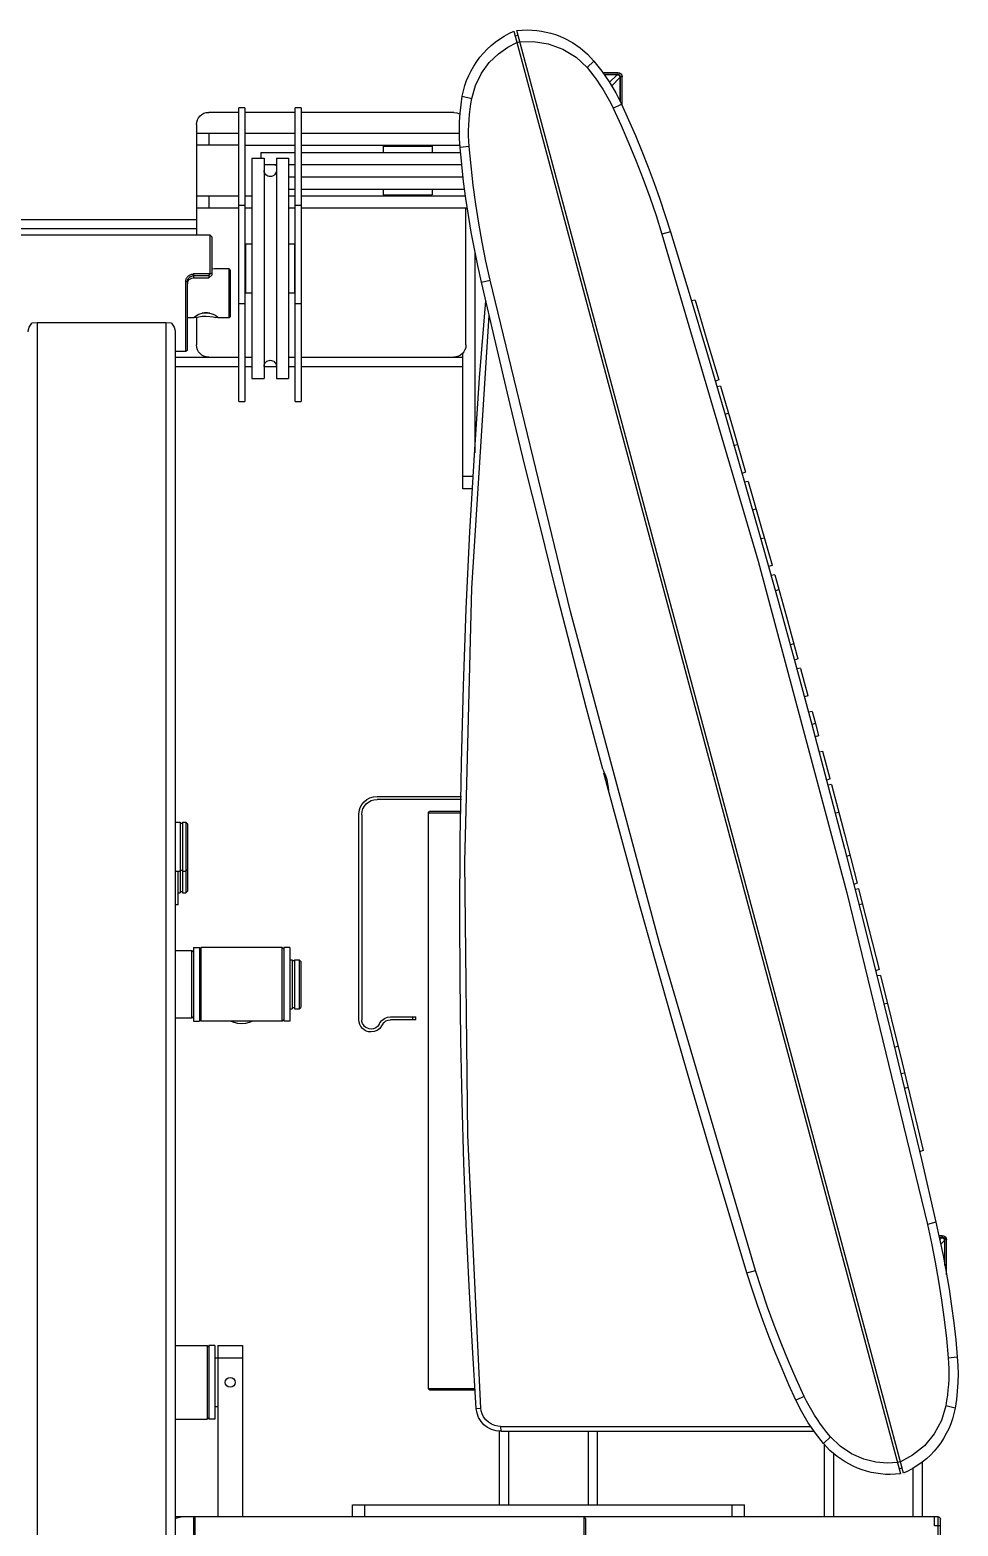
# Model space of a CAD drawing. Header units: millimetres. Extents: x 24547 to 62889, y 34568 to 56011.
# Drawn here: x 45232 to 45717, y 45237 to 46021 of the extents above; entities that cross this region are included whole.
import ezdxf

# ---------------------------------------------------------------- set-up
doc = ezdxf.new("R2010")
doc.units = ezdxf.units.MM
doc.linetypes.add('PEN_TYPE_1', pattern=[0])

# ---------------------------------------------------------------- blocks, each defined once
blk = doc.blocks.new('A$C3F1E5CCC')
at = {"color": 7, "linetype": 'PEN_TYPE_1'}
for points in [[(846.07, 1237.32), (846.66, 1240.13), (847.42, 1242.89), (848.34, 1245.57), (849.42, 1248.18), (850.66, 1250.71), (852.05, 1253.16), (853.59, 1255.5), (855.26, 1257.75), (857.07, 1259.89), (859.01, 1261.92), (861.08, 1263.83), (863.26, 1265.61), (865.56, 1267.25), (867.97, 1268.76), (870.48, 1270.13), (873.09, 1271.34)], [(873.09, 1271.34), (1075.47, 516.09)], [(875.27, 1269.14), (873.74, 1268.86)], [(874.59, 1271.74), (877.31, 1271.99), (880.05, 1272.07), (882.57, 1272), (885.07, 1271.79), (887.54, 1271.45), (889.98, 1270.98), (892.38, 1270.37), (894.75, 1269.64), (897.06, 1268.78), (899.33, 1267.8), (903.68, 1265.47), (907.77, 1262.68), (911.55, 1259.44), (914.98, 1255.78)], [(1076.25, 519.09), (874.59, 1271.74)], [(850.99, 1236.13), (852.91, 1242.98), (856.1, 1249.43), (860.2, 1255.01), (864.93, 1259.57), (869.88, 1263.03), (874.65, 1265.48)], [(876.18, 1265.75), (874.68, 1265.36)], [(876.15, 1265.88), (883.31, 1266.09), (891.06, 1264.87), (898.71, 1262.06), (905.58, 1257.79), (911.34, 1252.31)], [(914.98, 1255.78), (911.34, 1252.31)], [(914.98, 1255.78), (919.13, 1250.5), (922.92, 1244.96), (926.34, 1239.19), (929.37, 1233.2)], [(911.34, 1252.31), (913.13, 1250.14), (914.85, 1247.93), (916.51, 1245.68), (918.11, 1243.37), (919.62, 1241.03), (921.07, 1238.62), (922.45, 1236.18), (923.77, 1233.7), (925.01, 1231.17)], [(919.67, 1249.74), (927.39, 1249.74)], [(920.32, 1248.84), (927.39, 1248.84)], [(927.03, 1248.58), (920.48, 1248.58)], [(923.09, 1244.66), (927.03, 1248.58)], [(924.26, 1242.8), (928.53, 1247.08)], [(927.03, 1248.58), (927.52, 1248.52), (927.92, 1248.3), (928.25, 1248), (928.46, 1247.57), (928.53, 1247.08)], [(927.39, 1249.74), (927.39, 1248.84)], [(927.39, 1249.74), (928.28, 1249.56), (929.02, 1249.07), (929.51, 1248.34), (929.7, 1247.44)], [(927.39, 1248.84), (927.93, 1248.73), (928.38, 1248.43), (928.68, 1247.98), (928.79, 1247.44)], [(928.53, 1247.08), (928.53, 1234.94)], [(929.7, 1247.44), (928.79, 1247.44)], [(928.79, 1234.4), (928.79, 1247.44)], [(929.7, 1232.52), (929.7, 1247.44)], [(732.24, 1231.36), (729.14, 1231.36)], [(729.14, 1077.55), (729.14, 1231.36)], [(732.24, 1231.36), (732.24, 1077.55)], [(761.7, 1231.36), (758.64, 1231.36)], [(758.64, 1077.55), (758.64, 1231.36)], [(761.7, 1231.36), (761.7, 1077.55)], [(844.9, 1210.58), (844.61, 1215.03), (844.51, 1219.51), (844.61, 1223.98), (844.9, 1228.44), (845.39, 1232.89), (846.07, 1237.32)], [(846.07, 1237.32), (850.99, 1236.13)], [(849.68, 1210.98), (849.5, 1213.8), (849.39, 1216.62), (849.37, 1219.42), (849.42, 1222.22), (849.59, 1225.02), (849.81, 1227.81), (850.11, 1230.58), (850.5, 1233.36), (850.99, 1236.13)], [(925.01, 1231.17), (929.37, 1233.2)], [(925.01, 1231.17), (929.24, 1221.97), (933.26, 1212.69), (937.1, 1203.33), (940.73, 1193.93), (944.2, 1184.42), (947.45, 1174.85), (950.53, 1165.22)], [(929.37, 1233.2), (933.08, 1225.06), (936.65, 1216.85), (940.08, 1208.59), (943.35, 1200.26), (946.49, 1191.88), (949.47, 1183.45), (952.31, 1174.96), (955.01, 1166.42)], [(706.96, 1222.51), (707.09, 1223.8), (707.46, 1225), (708.06, 1226.09), (708.84, 1227.04), (709.79, 1227.82), (710.87, 1228.41), (712.07, 1228.79), (713.36, 1228.92)], [(706.96, 1222.51), (706.96, 1164.57)], [(729.14, 1228.92), (713.36, 1228.92)], [(758.64, 1228.92), (732.24, 1228.92)], [(841.55, 1228.92), (761.7, 1228.92)], [(841.55, 1228.92), (843.28, 1228.68), (844.88, 1227.98)], [(844.9, 1227.98), (844.88, 1227.98)], [(706.98, 1218.08), (729.14, 1218.08)], [(713.39, 1218.08), (713.39, 1211.67)], [(732.24, 1218.08), (758.64, 1218.08)], [(761.7, 1218.08), (844.54, 1218.08)], [(729.14, 1211.67), (706.98, 1211.67)], [(732.24, 1211.67), (758.64, 1211.67)], [(740.62, 1207.96), (758.64, 1207.96)], [(740.62, 1207.96), (740.62, 1204.88)], [(761.7, 1211.67), (844.83, 1211.67)], [(761.7, 1207.96), (845.16, 1207.96)], [(804.7, 1211.29), (830.35, 1211.29)], [(804.7, 1211.29), (804.7, 1207.96)], [(830.35, 1211.29), (830.35, 1207.96)], [(849.68, 1210.98), (844.9, 1210.58)], [(844.9, 1210.58), (844.9, 1210.56)], [(856.1, 1139.92), (854.16, 1148.66), (852.37, 1157.43), (850.74, 1166.22), (849.26, 1175.05), (847.94, 1183.89), (846.77, 1192.76), (845.76, 1201.65), (844.9, 1210.56)], [(860.59, 1141.11), (858.41, 1150.99), (856.45, 1160.92), (854.7, 1170.86), (853.13, 1180.84), (851.8, 1190.87), (850.63, 1200.91), (849.68, 1210.98)], [(735.95, 1204.88), (742.36, 1204.88)], [(735.95, 1204.88), (735.95, 1089.52)], [(742.36, 1204.88), (742.36, 1089.52)], [(742.36, 1201.54), (748.76, 1201.54)], [(747.01, 1201.54), (747.93, 1201.42), (748.76, 1201.04)], [(748.76, 1204.88), (755.17, 1204.88)], [(748.76, 1204.88), (748.76, 1089.52)], [(755.17, 1204.88), (755.17, 1089.52)], [(755.17, 1201.54), (758.64, 1201.54)], [(761.7, 1201.54), (845.78, 1201.54)], [(748.76, 1198.47), (748.69, 1197.82), (748.5, 1197.22), (748.21, 1196.67), (747.82, 1196.2), (747.34, 1195.81), (746.8, 1195.51), (746.2, 1195.33), (745.55, 1195.26), (744.91, 1195.33), (744.31, 1195.51), (743.77, 1195.81), (743.3, 1196.2), (742.91, 1196.67), (742.61, 1197.22), (742.42, 1197.82), (742.36, 1198.47)], [(755.17, 1195.13), (758.64, 1195.13)], [(761.7, 1195.13), (846.51, 1195.13)], [(706.98, 1185.27), (729.14, 1185.27)], [(713.39, 1185.27), (713.39, 1178.86)], [(732.24, 1185.27), (735.95, 1185.27)], [(755.17, 1188.74), (758.64, 1188.74)], [(755.17, 1185.27), (758.64, 1185.27)], [(761.7, 1188.74), (847.31, 1188.74)], [(761.7, 1185.27), (847.76, 1185.27)], [(804.7, 1188.74), (804.7, 1185.66)], [(804.7, 1185.66), (830.35, 1185.66)], [(830.35, 1188.74), (830.35, 1185.66)], [(706.98, 1178.86), (729.14, 1178.86)], [(732.24, 1180.09), (729.14, 1180.09)], [(732.24, 1178.86), (735.95, 1178.86)], [(755.17, 1178.86), (758.64, 1178.86)], [(761.7, 1180.09), (758.64, 1180.09)], [(761.7, 1178.86), (848.67, 1178.86)], [(847.96, 1107.14), (847.96, 1178.86)], [(321.65, 1172.83), (706.96, 1172.83)], [(321.65, 1168.03), (706.96, 1168.03)], [(714.19, 1164.57), (557.15, 1164.57)], [(714.98, 1163.77), (714.19, 1164.57)], [(714.19, 1144.29), (714.19, 1164.57)], [(714.98, 1163.77), (714.98, 1143.73)], [(732.61, 1160.02), (735.95, 1160.02)], [(732.61, 1160.02), (732.61, 1134.39)], [(755.17, 1160.02), (758.25, 1160.02)], [(758.25, 1160.02), (758.25, 1134.39)], [(955.01, 1166.42), (950.53, 1165.22)], [(950.53, 1165.22), (1000.84, 993.91), (1047.37, 820.23), (1089.46, 646.71)], [(954.99, 1166.42), (964.73, 1134.31), (974.34, 1102.15), (983.8, 1069.96), (993.12, 1037.72), (1002.3, 1005.45), (1011.33, 973.13), (1020.23, 940.78), (1028.99, 908.38), (1037.6, 875.95), (1046.07, 843.48), (1054.4, 810.98), (1062.59, 778.44), (1070.63, 745.86), (1078.54, 713.25), (1086.3, 680.6), (1093.92, 647.91)], [(852.78, 1050.73), (852.78, 1155.5)], [(701.38, 1140.35), (701.38, 1140.69), (701.41, 1141.03), (701.49, 1141.37), (701.59, 1141.7), (701.72, 1142.01), (701.86, 1142.31), (702.06, 1142.61), (702.26, 1142.87), (702.52, 1143.13), (702.76, 1143.36), (703.04, 1143.57), (703.33, 1143.75), (703.66, 1143.91), (703.98, 1144.04), (704.31, 1144.14), (704.66, 1144.22), (705.02, 1144.25), (705.38, 1144.29)], [(714.17, 1144.29), (705.38, 1144.29)], [(705.38, 1144.29), (705.38, 1142.22)], [(713.39, 1143.28), (714.17, 1144.29)], [(714.98, 1143.73), (713.39, 1142.22)], [(714.98, 1144.79), (714.19, 1144.29)], [(716.38, 1146.92), (714.98, 1146.78)], [(723.98, 1146.92), (716.37, 1146.92)], [(724.75, 1146.16), (723.98, 1146.92)], [(723.98, 1121.3), (723.98, 1146.92)], [(724.75, 1122.09), (724.75, 1146.16)], [(702.16, 1140.18), (701.38, 1140.35)], [(701.38, 1103.68), (701.38, 1140.35)], [(702.16, 1140.18), (702.17, 1140.44), (702.22, 1140.72), (702.27, 1140.98), (702.35, 1141.23), (702.45, 1141.49), (702.58, 1141.71), (702.73, 1141.94)], [(702.16, 1104.47), (702.16, 1140.18)], [(702.27, 1139.92), (702.16, 1139.11)], [(702.58, 1140.67), (702.27, 1139.92)], [(702.58, 1140.67), (703.1, 1141.32), (703.75, 1141.81), (704.53, 1142.11), (705.38, 1142.22)], [(702.73, 1141.94), (702.89, 1142.15), (703.07, 1142.37), (703.28, 1142.54), (703.49, 1142.71), (703.75, 1142.85), (703.98, 1142.98), (704.24, 1143.1), (704.52, 1143.18), (704.79, 1143.24), (705.09, 1143.28), (705.38, 1143.28)], [(713.39, 1143.28), (705.38, 1143.28)], [(705.38, 1142.22), (713.39, 1142.22)], [(713.39, 1143.28), (713.39, 1142.22)], [(856.1, 1139.92), (860.59, 1141.11)], [(919.54, 885.02), (911.14, 916.77), (902.87, 948.55), (894.73, 980.36), (886.73, 1012.21), (878.87, 1044.09), (871.14, 1076), (863.55, 1107.95), (856.1, 1139.92)], [(999.52, 622.61), (949.2, 793.93), (902.66, 967.59), (860.59, 1141.11)], [(729.14, 1128.82), (732.24, 1128.82)], [(732.61, 1134.39), (735.95, 1134.39)], [(755.17, 1134.39), (758.25, 1134.39)], [(758.64, 1128.82), (761.7, 1128.82)], [(853.36, 550.34), (851.35, 582.45), (849.6, 614.58), (848.12, 646.72), (846.91, 678.86), (845.97, 711.02), (845.29, 743.19), (844.89, 775.36), (844.75, 807.53), (844.96, 847.92), (845.6, 888.3), (846.66, 928.67), (848.14, 969.02), (850.05, 1009.36), (852.38, 1049.68), (855.13, 1089.97), (858.31, 1130.24)], [(858.34, 1130.24), (858.31, 1130.24)], [(967.88, 1130.6), (965.96, 1130.26)], [(967.85, 1130.63), (974.1, 1109.72), (980.28, 1088.8)], [(705.51, 1121.3), (702.16, 1121.3)], [(705.51, 1121.43), (705.84, 1121.86)], [(705.77, 1121.3), (705.51, 1121.43)], [(706.75, 1121.47), (705.77, 1121.3)], [(705.84, 1121.86), (707.89, 1123.09)], [(706.75, 1121.47), (708.16, 1121.79), (710, 1122.12), (712.04, 1122.25), (713.97, 1122.1), (715.72, 1121.79), (717.13, 1121.47)], [(706.96, 1121.51), (706.96, 1107.14)], [(707.89, 1123.09), (708.18, 1123.26)], [(708.18, 1123.26), (709.97, 1123.81), (711.86, 1124.02)], [(714.01, 1123.76), (709.84, 1123.78)], [(712.72, 1123.94), (711.11, 1123.94)], [(711.86, 1124.02), (713.83, 1123.83), (715.67, 1123.26)], [(715.67, 1123.26), (717.1, 1122.54), (718.03, 1121.86), (718.3, 1121.47)], [(718.08, 1121.3), (717.13, 1121.47)], [(718.34, 1121.43), (718.08, 1121.3)], [(723.98, 1121.3), (718.34, 1121.3)], [(724.75, 1122.07), (723.98, 1121.3)], [(855.8, 550.47), (848.89, 693.42), (847.31, 836.59), (851.05, 979.72), (860.13, 1122.54)], [(618.86, 1113.95), (619, 1115.25), (619.41, 1116.47), (620, 1117.56), (620.71, 1118.5)], [(623.64, 1118.65), (620.71, 1118.5)], [(690.96, 1118.65), (623.64, 1118.65)], [(623.64, 1118.65), (623.64, 309.11)], [(693.89, 1118.5), (690.96, 1118.65)], [(690.96, 1118.65), (690.96, 309.11)], [(693.89, 1118.5), (694.61, 1117.56), (695.19, 1116.45), (695.61, 1115.23), (695.75, 1113.95)], [(695.75, 1113.95), (695.75, 309.94)], [(713.36, 1100.73), (712.07, 1100.86), (710.87, 1101.24), (709.79, 1101.83), (708.84, 1102.61), (708.06, 1103.56), (707.46, 1104.65), (707.09, 1105.85), (706.96, 1107.14)], [(847.96, 1107.14), (847.83, 1105.85), (847.46, 1104.65), (846.87, 1103.56), (846.08, 1102.61), (845.13, 1101.83), (844.04, 1101.24), (842.84, 1100.86), (841.55, 1100.73)], [(701.38, 1103.68), (695.75, 1103.68)], [(695.75, 1100.73), (729.14, 1100.73)], [(702.16, 1104.47), (701.38, 1103.68)], [(732.24, 1100.73), (735.95, 1100.73)], [(742.36, 1095.93), (742.42, 1096.58), (742.61, 1097.18), (742.91, 1097.72), (743.3, 1098.2), (743.77, 1098.59), (744.31, 1098.88), (744.91, 1099.07), (745.55, 1099.14), (746.2, 1099.07), (746.8, 1098.88), (747.34, 1098.59), (747.82, 1098.2), (748.21, 1097.72), (748.5, 1097.18), (748.69, 1096.58), (748.76, 1095.93)], [(755.17, 1100.73), (758.64, 1100.73)], [(761.7, 1100.73), (846.36, 1100.73)], [(846.36, 1031.83), (846.36, 1102.96)], [(695.75, 1095.93), (729.14, 1095.93)], [(732.24, 1095.93), (735.95, 1095.93)], [(735.95, 1089.52), (742.36, 1089.52)], [(742.36, 1095.93), (748.76, 1095.93)], [(748.76, 1089.52), (755.17, 1089.52)], [(755.17, 1095.93), (758.64, 1095.93)], [(761.7, 1095.93), (846.36, 1095.93)], [(980.28, 1088.8), (978.49, 1088.15)], [(981.23, 1085.61), (979.34, 1085.27)], [(981.23, 1085.58), (987.8, 1063.09), (994.31, 1040.57)], [(729.14, 1077.55), (732.24, 1077.55)], [(758.64, 1077.55), (761.7, 1077.55)], [(985.41, 1071.34), (983.6, 1070.69)], [(990.21, 1054.83), (988.32, 1054.41)], [(851.9, 1038.25), (846.36, 1038.25)], [(994.31, 1040.54), (992.51, 1039.89)], [(995.73, 1035.61), (993.82, 1035.29)], [(994.31, 1040.54), (994.31, 1040.57)], [(995.71, 1035.68), (1001.96, 1013.72), (1008.15, 991.75)], [(851.46, 1031.83), (846.36, 1031.83)], [(999.81, 1021.32), (997.99, 1020.65)], [(1004.14, 1006.02), (1002.24, 1005.68)], [(1008.16, 991.71), (1006.36, 991.05)], [(1008.16, 991.71), (1008.15, 991.75)], [(1009.55, 986.77), (1007.64, 986.44)], [(1009.55, 986.7), (1015.65, 964.78), (1021.66, 942.84)], [(1011.76, 978.86), (1009.87, 978.43)], [(1019.52, 950.7), (1017.69, 950.14)], [(1021.69, 942.79), (1019.87, 942.12)], [(1021.69, 942.79), (1021.66, 942.84)], [(1023.04, 937.84), (1021.14, 937.5)], [(1023.06, 937.79), (1024.98, 930.66), (1026.9, 923.53)], [(1026.93, 923.49), (1025.11, 922.82)], [(1026.93, 923.49), (1026.9, 923.53)], [(1029.16, 915.18), (1027.26, 914.86)], [(1030.87, 908.87), (1029, 908.38)], [(1029.14, 915.23), (1030.85, 908.88), (1032.56, 902.52)], [(1032.55, 902.55), (1030.74, 901.9)], [(1032.55, 902.55), (1032.56, 902.52)], [(1034.74, 894.27), (1032.85, 893.93)], [(1038.55, 879.95), (1036.66, 887.08), (1034.78, 894.22)], [(919.54, 885.02), (920.13, 883.56), (920.97, 881.69), (921.69, 879.62), (922.11, 877.49), (922.31, 875.45), (922.54, 873.88)], [(920.09, 882.94), (920.09, 882.96)], [(995.03, 621.4), (985.15, 653.95), (975.42, 686.54), (965.84, 719.17), (956.4, 751.84), (947.11, 784.56), (937.96, 817.32), (928.95, 850.12), (920.09, 882.96)], [(1038.55, 879.88), (1036.76, 879.23)], [(1038.55, 879.88), (1038.55, 879.95)], [(791.9, 861.18), (792.1, 863.1), (792.65, 864.9), (793.53, 866.52), (794.7, 867.93), (796.11, 869.1), (797.73, 869.98), (799.52, 870.54), (801.44, 870.73)], [(801.44, 870.73), (845.65, 870.73)], [(1039.33, 876.92), (1037.44, 876.61)], [(1039.33, 876.97), (1046.07, 851.18), (1052.73, 825.37)], [(793.43, 861.18), (793.6, 862.8), (794.06, 864.3), (794.8, 865.66), (795.78, 866.84), (796.96, 867.82), (798.32, 868.56), (799.83, 869.03), (801.44, 869.19)], [(845.63, 869.19), (801.44, 869.19)], [(828.15, 861.98), (828.95, 862.78)], [(845.55, 861.98), (828.15, 861.98)], [(828.15, 861.98), (828.15, 560.81)], [(845.55, 862.78), (828.95, 862.78)], [(1043.17, 862.29), (1041.29, 861.93)], [(695.75, 857.26), (698.41, 857.26)], [(698.41, 857.26), (698.41, 820.34)], [(698.41, 856.67), (699.6, 856.67)], [(699.6, 857.26), (701.38, 857.26)], [(699.6, 857.26), (699.6, 820.34)], [(701.38, 857.26), (702.16, 856.46)], [(701.38, 857.26), (701.38, 820.34)], [(702.16, 856.46), (702.16, 821.14)], [(791.9, 753.82), (791.9, 861.18)], [(793.43, 861.18), (793.43, 753.82)], [(1048.98, 839.96), (1047.16, 839.32)], [(695.75, 831.62), (698.41, 831.62)], [(697.36, 813.93), (697.36, 831.62)], [(698.41, 832.21), (699.6, 832.21)], [(699.6, 831.62), (701.38, 831.62)], [(701.38, 831.62), (702.16, 832.42)], [(1052.74, 825.31), (1050.95, 824.61)], [(1052.74, 825.31), (1052.73, 825.37)], [(697.36, 820.34), (698.41, 820.34)], [(698.41, 820.93), (699.6, 820.93)], [(699.6, 820.34), (701.38, 820.34)], [(701.38, 820.34), (702.16, 821.14)], [(1053.51, 822.31), (1051.6, 821.99)], [(1053.49, 822.38), (1058.86, 801.23), (1064.17, 780.08)], [(697.36, 813.93), (695.75, 813.93)], [(1055.54, 814.37), (1053.66, 813.93)], [(705.38, 791.58), (708.57, 791.58)], [(705.38, 791.58), (705.38, 753.14)], [(709.37, 791.58), (708.57, 790.8)], [(708.57, 791.58), (708.57, 753.14)], [(751.85, 791.58), (709.37, 791.58)], [(709.37, 753.14), (709.37, 791.58)], [(752.65, 790.8), (751.85, 791.58)], [(751.85, 753.14), (751.85, 791.58)], [(755.84, 791.58), (752.65, 791.58)], [(752.65, 791.58), (752.65, 753.14)], [(755.84, 791.58), (755.84, 753.14)], [(704.57, 789.99), (695.75, 789.99)], [(705.38, 789.19), (704.57, 789.99)], [(704.57, 754.74), (704.57, 789.99)], [(755.84, 785.17), (757.07, 785.17)], [(757.07, 785.17), (757.07, 759.55)], [(758.25, 784.59), (757.07, 784.59)], [(758.25, 785.17), (760.65, 785.17)], [(758.25, 785.17), (758.25, 759.55)], [(760.65, 785.17), (761.47, 784.39)], [(760.65, 785.17), (760.65, 759.55)], [(761.47, 784.39), (761.47, 760.33)], [(1064.17, 780.06), (1062.36, 779.39)], [(1064.92, 777.08), (1063.01, 776.77)], [(1064.17, 780.06), (1064.17, 780.08)], [(1064.92, 777.07), (1076.19, 731.24), (1087.17, 685.35)], [(758.25, 760.14), (757.07, 760.14)], [(760.65, 759.55), (761.47, 760.33)], [(1068.56, 762.39), (1066.68, 762.03)], [(704.57, 754.74), (695.75, 754.74)], [(705.38, 755.53), (704.57, 754.74)], [(705.38, 753.14), (708.57, 753.14)], [(709.37, 753.14), (708.57, 753.94)], [(751.85, 753.14), (709.37, 753.14)], [(730.61, 751.76), (728.59, 751.9), (726.64, 752.38), (724.78, 753.14)], [(736.44, 753.14), (734.56, 752.38), (732.61, 751.9), (730.61, 751.76)], [(752.65, 753.94), (751.85, 753.14)], [(755.84, 753.14), (752.65, 753.14)], [(755.84, 759.55), (757.07, 759.55)], [(758.25, 759.55), (760.65, 759.55)], [(803.85, 750.63), (802.83, 749.29), (801.51, 748.28), (799.98, 747.65), (798.32, 747.43), (797.02, 747.56), (795.82, 747.93), (794.73, 748.52), (793.78, 749.3), (793, 750.25), (792.41, 751.33), (792.03, 752.53), (791.9, 753.82)], [(802.52, 751.4), (801.75, 750.38), (800.75, 749.61), (799.58, 749.13), (798.32, 748.96), (797.33, 749.06), (796.41, 749.34), (795.58, 749.79), (794.86, 750.38), (794.27, 751.1), (793.82, 751.93), (793.53, 752.84), (793.43, 753.82)], [(802.52, 751.4), (802.97, 752.16)], [(802.97, 752.16), (804, 753.5), (805.31, 754.51), (806.85, 755.15), (808.52, 755.37)], [(804.31, 751.43), (805.09, 752.43), (806.09, 753.19), (807.25, 753.67), (808.51, 753.84)], [(808.51, 753.82), (808.51, 753.84)], [(821.75, 753.82), (808.51, 753.82)], [(808.52, 755.37), (821.75, 755.37)], [(820.13, 753.82), (820.13, 755.37)], [(821.75, 753.82), (821.75, 755.37)], [(804.31, 751.43), (803.85, 750.63)], [(1074.07, 739.99), (1072.24, 739.34)], [(1077.52, 725.78), (1075.63, 725.44)], [(1079.31, 718.29), (1077.45, 717.85)], [(1087.17, 685.37), (1085.36, 684.72)], [(1087.17, 685.37), (1087.17, 685.35)], [(1093.94, 647.91), (1089.46, 646.71)], [(1089.46, 646.71), (1091.61, 636.83), (1093.58, 626.92), (1095.34, 616.97), (1096.88, 606.98), (1098.25, 596.97), (1099.39, 586.91), (1100.33, 576.84)], [(1093.94, 647.91), (1093.92, 647.91)], [(1093.94, 647.91), (1095.88, 639.18), (1097.66, 630.41), (1099.29, 621.61), (1100.77, 612.78), (1102.09, 603.93), (1103.26, 595.06), (1104.27, 586.17), (1105.12, 577.26)], [(1095.48, 640.88), (1097.21, 640.88)], [(1095.68, 639.99), (1097.21, 639.99)], [(1096.85, 639.73), (1095.75, 639.73)], [(1095.94, 638.82), (1096.85, 639.73)], [(1096.46, 636.33), (1098.37, 638.23)], [(1096.85, 639.73), (1097.34, 639.66), (1097.76, 639.45), (1098.09, 639.13), (1098.28, 638.72), (1098.37, 638.23)], [(1097.21, 640.88), (1097.21, 639.99)], [(1097.21, 640.88), (1098.11, 640.7), (1098.84, 640.21), (1099.34, 639.48), (1099.52, 638.59)], [(1097.21, 639.99), (1097.76, 639.88), (1098.21, 639.58), (1098.51, 639.14), (1098.63, 638.59)], [(1098.37, 638.23), (1098.37, 626.64)], [(1099.52, 638.59), (1098.63, 638.59)], [(1098.63, 625.23), (1098.63, 638.59)], [(1099.52, 620.2), (1099.52, 638.59)], [(995.03, 621.4), (999.52, 622.61)], [(1020.66, 554.62), (1016.95, 562.77), (1013.38, 570.98), (1009.96, 579.24), (1006.68, 587.57), (1003.55, 595.94), (1000.56, 604.38), (997.72, 612.86), (995.03, 621.4)], [(1025.03, 556.66), (1020.81, 565.87), (1016.77, 575.14), (1012.93, 584.49), (1009.29, 593.91), (1005.84, 603.4), (1002.58, 612.97), (999.52, 622.61)], [(695.75, 583.22), (712.59, 583.22)], [(712.59, 583.22), (713.39, 582.4)], [(712.59, 583.22), (712.59, 544.76)], [(713.39, 583.22), (713.39, 544.76)], [(716.61, 583.22), (713.39, 583.22)], [(716.61, 583.22), (716.61, 544.76)], [(718.19, 583.22), (718.19, 493.49)], [(718.19, 583.22), (731, 583.22)], [(731, 583.22), (731, 493.49)], [(716.61, 576.81), (731, 576.81)], [(1100.33, 576.84), (1100.53, 574.02), (1100.63, 571.22), (1100.66, 568.41), (1100.6, 565.61), (1100.47, 562.81), (1100.24, 560.02), (1099.91, 557.24), (1099.52, 554.47), (1099.07, 551.69)], [(1100.33, 576.84), (1105.12, 577.26)], [(1105.12, 577.26), (1105.41, 572.79), (1105.51, 568.33), (1105.41, 563.85), (1105.12, 559.39), (1104.64, 554.94), (1103.96, 550.52)], [(828.95, 559.99), (828.15, 560.81)], [(828.15, 560.81), (852.76, 560.81)], [(828.95, 559.99), (852.81, 559.99)], [(1025.03, 556.66), (1020.66, 554.62)], [(1038.7, 535.53), (1036.91, 537.68), (1035.18, 539.89), (1033.52, 542.15), (1031.94, 544.45), (1030.41, 546.81), (1028.95, 549.2), (1027.58, 551.64), (1026.26, 554.13), (1025.03, 556.66)], [(718.19, 551.17), (716.61, 551.17)], [(853.39, 550.31), (853.38, 550.31)], [(866.17, 538.35), (863.7, 538.58), (861.39, 539.27), (859.28, 540.35), (857.41, 541.8), (855.85, 543.56), (854.62, 545.6), (853.78, 547.86), (853.38, 550.31)], [(853.39, 550.31), (855.8, 550.47)], [(866.03, 540.9), (864.59, 541), (863, 541.36), (861.32, 542.06), (859.73, 543.06), (858.34, 544.38), (857.24, 545.88), (856.45, 547.48), (856, 549.04), (855.8, 550.47)], [(1035.04, 532.04), (1030.89, 537.33), (1027.11, 542.86), (1023.7, 548.63), (1020.66, 554.62)], [(1103.96, 550.52), (1103.37, 547.7), (1102.61, 544.94), (1101.69, 542.26), (1100.6, 539.65), (1099.36, 537.12), (1097.97, 534.67), (1096.44, 532.33), (1094.76, 530.08), (1092.96, 527.94), (1091.02, 525.91), (1088.95, 524), (1086.77, 522.22), (1084.47, 520.57), (1082.07, 519.06), (1079.56, 517.7), (1076.95, 516.49)], [(1099.07, 551.69), (1096.82, 544.09), (1093.04, 536.98), (1087.87, 530.74), (1081.75, 525.79)], [(1103.96, 550.52), (1099.07, 551.69)], [(695.75, 544.76), (712.59, 544.76)], [(712.59, 544.76), (713.39, 545.56)], [(716.61, 544.76), (713.39, 544.76)], [(866.03, 540.9), (1028.39, 540.9)], [(866.03, 540.9), (866.17, 538.35)], [(865.6, 499.9), (865.6, 538.35)], [(866.17, 538.35), (1030.15, 538.35)], [(870.42, 499.9), (870.42, 538.35)], [(912.05, 499.9), (912.05, 538.35)], [(916.87, 499.9), (916.87, 538.35)], [(1035.04, 532.04), (1038.7, 535.53)], [(1073.89, 521.96), (1068.53, 521.68), (1062.54, 522.2), (1056.18, 523.78), (1049.81, 526.56), (1043.82, 530.55), (1038.7, 535.53)], [(1075.47, 516.09), (1072.73, 515.84), (1069.98, 515.75), (1067.46, 515.82), (1064.96, 516.03), (1062.49, 516.37), (1060.05, 516.85), (1057.64, 517.45), (1055.28, 518.19), (1052.97, 519.05), (1050.7, 520.03), (1046.35, 522.36), (1042.26, 525.15), (1038.47, 528.38), (1035.04, 532.04)], [(1035.43, 531.66), (1035.43, 493.49)], [(1040.24, 526.81), (1040.24, 493.49)], [(1081.75, 525.79), (1075.37, 522.34)], [(1075.33, 522.48), (1073.85, 522.07)], [(1076.25, 519.09), (1074.93, 518.62)], [(1076.95, 516.49), (1076.28, 518.96)], [(1081.88, 519.16), (1081.88, 493.49)], [(1086.7, 522.39), (1086.7, 493.49)], [(788.68, 493.49), (788.68, 499.9)], [(788.68, 499.9), (993.78, 499.9)], [(795.09, 493.49), (795.09, 499.9)], [(987.36, 493.49), (987.36, 499.9)], [(993.78, 493.49), (993.78, 499.9)], [(1095.03, 493.62), (1093.11, 493.62)], [(1093.11, 488.8), (1093.11, 493.62)], [(1095.03, 416.7), (1095.03, 493.62)], [(1095.03, 493.62), (1095.53, 493.52), (1095.94, 493.24), (1096.21, 492.84), (1096.31, 492.33)], [(1093.11, 493.49), (695.75, 493.49)], [(695.75, 492.63), (697.3, 493.27), (698.97, 493.49)], [(705.38, 492.69), (706.16, 493.49)], [(705.38, 492.69), (705.38, 417.37)], [(706.16, 493.49), (706.16, 416.58)], [(909.66, 493.49), (910.46, 492.69)], [(909.66, 493.49), (909.66, 416.58)], [(910.46, 492.69), (910.46, 417.37)], [(1096.33, 488.8), (1093.11, 488.8)], [(1096.33, 492.33), (1096.31, 492.33)], [(1096.33, 417.98), (1096.33, 492.33)]]:
    blk.add_lwpolyline(points, dxfattribs=at)
blk.add_lwpolyline([(724.59, 561.38), (723.58, 561.58), (722.75, 562.14), (722.19, 562.97), (721.98, 563.98), (722.19, 565), (722.75, 565.83), (723.58, 566.39), (724.59, 566.6), (725.62, 566.39), (726.45, 565.83), (727.02, 565), (727.22, 563.98), (727.02, 562.97), (726.45, 562.14), (725.62, 561.58)], close=True, dxfattribs=at)

msp = doc.modelspace()

# ---------------------------------------------------------------- block references
msp.add_blockref('A$C3F1E5CCC', (44611.95, 44748.52))

doc.saveas('drawing.dxf')
